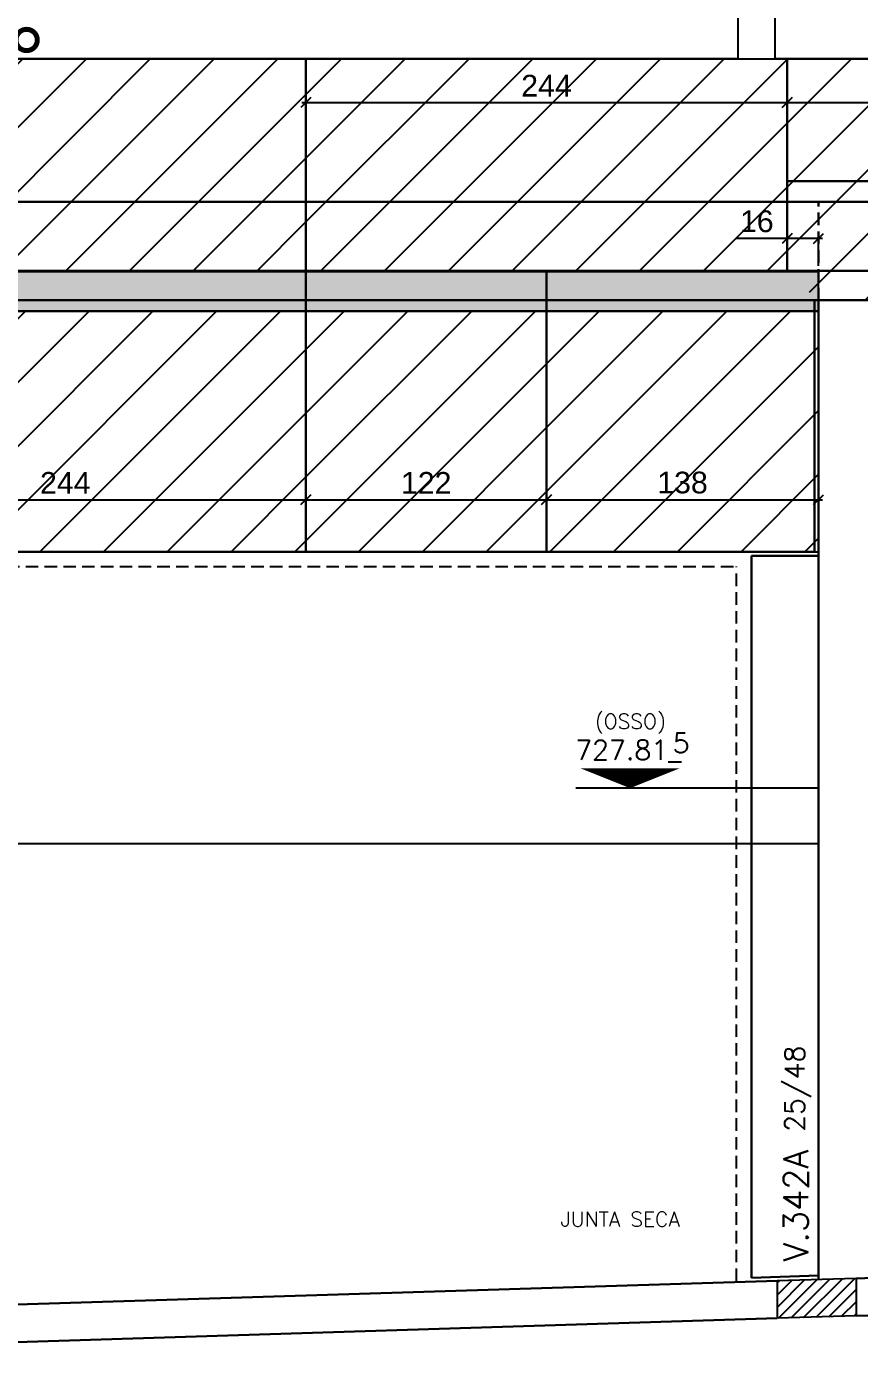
# Model space of a CAD drawing. Extents: x 534 to 8035, y 2354 to 7562.
# Drawn here: x 4741 to 5163, y 3857 to 4529 of the extents above; entities that cross this region are included whole.
import ezdxf
from ezdxf.enums import TextEntityAlignment as Align

# ---------------------------------------------------------------- set-up
doc = ezdxf.new("R2010")
doc.units = 0
doc.linetypes.add('HIDDEN', pattern=[9.525, 6.35, -3.175])
doc.layers.get('0').update_dxf_attribs({"color": 9, "linetype": 'CONTINUOUS'})
doc.layers.get('DEFPOINTS').update_dxf_attribs({"linetype": 'CONTINUOUS'})
for name, color, linetype in [('CONTRA-FLECHA', 152, 'CONTINUOUS'), ('CORTE-FORMA', 1, 'CONTINUOUS'), ('ESTRUTURA METALICA', 80, 'HIDDEN'), ('FO-HACHURA_PILAR-MORRE', 252, 'CONTINUOUS'), ('FO-TEXTO-VIGAS', 3, 'CONTINUOUS'), ('NIVEL', 3, 'CONTINUOUS'), ('P-M', 7, 'CONTINUOUS'), ('P-N', 5, 'CONTINUOUS'), ('Painéis', 200, 'CONTINUOUS'), ('Reaproveitamento', 251, 'CONTINUOUS'), ('TEXTO', 3, 'CONTINUOUS'), ('TIRAS REESCORAMENTO', 252, 'CONTINUOUS')]:
    doc.layers.add(name, color=color, linetype=linetype)
doc.layers.add('FO-Vigas', color=2, linetype='CONTINUOUS', lineweight=30)
doc.styles.add('ARIAL', font='arial.ttf')
doc.styles.add('ROMANS', font='romans.shx')
doc.dimstyles.new('COTA LAJE', dxfattribs={"dimtxt": 11, "dimasz": 5, "dimexe": 2, "dimexo": 3, "dimgap": 3, "dimtad": 3, "dimdec": 1, "dimzin": 12, "dimdsep": 46, "dimtxsty": 'ARIAL', "dimblk": 'OBLIQUE', "dimcen": 10, "dimdle": 2, "dimclrd": 5, "dimclre": 5, "dimclrt": 2, "dimadec": 0, "dimazin": 3, "dimtfac": 1, "dimtdec": 1, "dimtmove": 0, "dimatfit": 3, "dimldrblk": 'OBLIQUE', "dimfxl": 1, "dimlwd": -1, "dimlwe": -1, "dimarcsym": 1})

# ---------------------------------------------------------------- blocks, each defined once
blk = doc.blocks.new('_Oblique')
at = {"color": 0, "linetype": 'ByBlock', "lineweight": -2}
blk.add_line((-0.5, -0.5), (0.5, 0.5), dxfattribs=at)
blk = doc.blocks.new('*D606')
at = {"layer": 'DEFPOINTS', "color": 0, "linetype": 'Continuous', "transparency": 16777216}
for p in [(4882.68, 4289.24), (4638.68, 4262.83), (4882.68, 4262.83)]:
    blk.add_point(p, dxfattribs=at)
at = {"layer": 'Painéis', "color": 5, "linetype": 'Continuous', "transparency": 16777216}
for p, q in [((4636.68, 4289.24), (4884.68, 4289.24)), ((4638.68, 4265.83), (4638.68, 4291.24)), ((4882.68, 4265.83), (4882.68, 4291.24))]:
    blk.add_line(p, q, dxfattribs=at)
at = {"layer": 'Painéis', "color": 5, "linetype": 'Continuous', "transparency": 16777216, "xscale": 5, "yscale": 5, "zscale": 5, "rotation": 180}
blk.add_blockref('_Oblique', (4638.68, 4289.24), dxfattribs=at)
at = {"layer": 'Painéis', "color": 5, "linetype": 'Continuous', "transparency": 16777216, "xscale": 5, "yscale": 5, "zscale": 5}
blk.add_blockref('_Oblique', (4882.68, 4289.24), dxfattribs=at)
at = {"layer": 'Painéis', "color": 2, "linetype": 'Continuous', "transparency": 16777216, "insert": (4760.68, 4297.76), "char_height": 11, "attachment_point": 5, "style": 'ARIAL'}
blk.add_mtext('244', dxfattribs=at)
blk = doc.blocks.new('*D607')
at = {"layer": 'DEFPOINTS', "color": 0, "linetype": 'Continuous', "transparency": 16777216}
for p in [(5004.68, 4289.24), (4882.68, 4262.83), (5004.68, 4262.83)]:
    blk.add_point(p, dxfattribs=at)
at = {"layer": 'Painéis', "color": 5, "linetype": 'Continuous', "transparency": 16777216}
for p, q in [((4880.68, 4289.24), (5006.68, 4289.24)), ((4882.68, 4265.83), (4882.68, 4291.24)), ((5004.68, 4265.83), (5004.68, 4291.24))]:
    blk.add_line(p, q, dxfattribs=at)
at = {"layer": 'Painéis', "color": 5, "linetype": 'Continuous', "transparency": 16777216, "xscale": 5, "yscale": 5, "zscale": 5, "rotation": 180}
blk.add_blockref('_Oblique', (4882.68, 4289.24), dxfattribs=at)
at = {"layer": 'Painéis', "color": 5, "linetype": 'Continuous', "transparency": 16777216, "xscale": 5, "yscale": 5, "zscale": 5}
blk.add_blockref('_Oblique', (5004.68, 4289.24), dxfattribs=at)
at = {"layer": 'Painéis', "color": 2, "linetype": 'Continuous', "transparency": 16777216, "insert": (4943.68, 4297.76), "char_height": 11, "attachment_point": 5, "style": 'ARIAL'}
blk.add_mtext('122', dxfattribs=at)
blk = doc.blocks.new('*D608')
at = {"layer": 'DEFPOINTS', "color": 0, "linetype": 'Continuous', "transparency": 16777216}
for p in [(5142.65, 4289.24), (5004.68, 4262.83), (5142.65, 4262.83)]:
    blk.add_point(p, dxfattribs=at)
at = {"layer": 'Painéis', "color": 5, "linetype": 'Continuous', "transparency": 16777216}
for p, q in [((5002.68, 4289.24), (5144.65, 4289.24)), ((5004.68, 4265.83), (5004.68, 4291.24)), ((5142.65, 4265.83), (5142.65, 4291.24))]:
    blk.add_line(p, q, dxfattribs=at)
at = {"layer": 'Painéis', "color": 5, "linetype": 'Continuous', "transparency": 16777216, "xscale": 5, "yscale": 5, "zscale": 5, "rotation": 180}
blk.add_blockref('_Oblique', (5004.68, 4289.24), dxfattribs=at)
at = {"layer": 'Painéis', "color": 5, "linetype": 'Continuous', "transparency": 16777216, "xscale": 5, "yscale": 5, "zscale": 5}
blk.add_blockref('_Oblique', (5142.65, 4289.24), dxfattribs=at)
at = {"layer": 'Painéis', "color": 2, "linetype": 'Continuous', "transparency": 16777216, "insert": (5073.66, 4297.86), "char_height": 11, "attachment_point": 5, "style": 'ARIAL'}
blk.add_mtext('138', dxfattribs=at)
blk = doc.blocks.new('*D617')
at = {"layer": 'DEFPOINTS', "color": 0, "linetype": 'Continuous', "transparency": 16777216}
for p in [(5126.68, 4512.82), (5273.68, 4512.07), (5273.68, 4490.64)]:
    blk.add_point(p, dxfattribs=at)
at = {"layer": 'Painéis', "color": 5, "linetype": 'Continuous', "transparency": 16777216}
for p, q in [((5126.68, 4509.82), (5126.68, 4488.64)), ((5273.68, 4509.07), (5273.68, 4488.64)), ((5124.68, 4490.64), (5275.68, 4490.64))]:
    blk.add_line(p, q, dxfattribs=at)
at = {"layer": 'Painéis', "color": 5, "linetype": 'Continuous', "transparency": 16777216, "xscale": 5, "yscale": 5, "zscale": 5, "rotation": 180}
blk.add_blockref('_Oblique', (5126.68, 4490.64), dxfattribs=at)
at = {"layer": 'Painéis', "color": 5, "linetype": 'Continuous', "transparency": 16777216, "xscale": 5, "yscale": 5, "zscale": 5}
blk.add_blockref('_Oblique', (5273.68, 4490.64), dxfattribs=at)
at = {"layer": 'Painéis', "color": 2, "linetype": 'Continuous', "transparency": 16777216, "insert": (5200.18, 4499.16), "char_height": 11, "attachment_point": 5, "style": 'ARIAL'}
blk.add_mtext('147', dxfattribs=at)
blk = doc.blocks.new('*D621')
at = {"layer": 'DEFPOINTS', "color": 0, "linetype": 'Continuous', "transparency": 16777216}
for p in [(5142.65, 4405.32), (5192.27, 4405.32), (5142.65, 4390.32)]:
    blk.add_point(p, dxfattribs=at)
at = {"layer": 'Painéis', "color": 5, "linetype": 'Continuous', "transparency": 16777216}
for p, q in [((5192.27, 4388.32), (5192.27, 4407.32)), ((5145.65, 4405.32), (5194.27, 4405.32)), ((5145.65, 4390.32), (5194.27, 4390.32))]:
    blk.add_line(p, q, dxfattribs=at)
at = {"layer": 'Painéis', "color": 5, "linetype": 'Continuous', "transparency": 16777216, "xscale": 5, "yscale": 5, "zscale": 5}
for p, rotation in [((5192.27, 4405.32), 90), ((5192.27, 4390.32), 270)]:
    blk.add_blockref('_Oblique', p, dxfattribs=dict(at, rotation=rotation))
at = {"layer": 'Painéis', "color": 2, "linetype": 'Continuous', "transparency": 16777216, "insert": (5183.66, 4397.82), "char_height": 11, "attachment_point": 5, "rotation": 90, "style": 'ARIAL'}
blk.add_mtext('15', dxfattribs=at)
blk = doc.blocks.new('*D622')
at = {"layer": 'DEFPOINTS', "color": 0, "linetype": 'Continuous', "transparency": 16777216}
for p in [(5126.68, 4421.71), (5126.68, 4405.32), (5142.65, 4404.83)]:
    blk.add_point(p, dxfattribs=at)
at = {"layer": 'Painéis', "color": 5, "linetype": 'Continuous', "transparency": 16777216}
for p, q in [((5126.68, 4421.71), (5100.97, 4421.71)), ((5126.68, 4408.32), (5126.68, 4423.71)), ((5144.65, 4421.71), (5126.68, 4421.71)), ((5142.65, 4407.83), (5142.65, 4423.71))]:
    blk.add_line(p, q, dxfattribs=at)
at = {"layer": 'Painéis', "color": 5, "linetype": 'Continuous', "transparency": 16777216, "xscale": 5, "yscale": 5, "zscale": 5, "rotation": 180}
blk.add_blockref('_Oblique', (5126.68, 4421.71), dxfattribs=at)
at = {"layer": 'Painéis', "color": 5, "linetype": 'Continuous', "transparency": 16777216, "xscale": 5, "yscale": 5, "zscale": 5}
blk.add_blockref('_Oblique', (5142.65, 4421.71), dxfattribs=at)
at = {"layer": 'Painéis', "color": 2, "linetype": 'Continuous', "transparency": 16777216, "insert": (5111.32, 4430.33), "char_height": 11, "attachment_point": 5, "style": 'ARIAL'}
blk.add_mtext('16', dxfattribs=at)
blk = doc.blocks.new('*D623')
at = {"layer": 'DEFPOINTS', "color": 0, "linetype": 'Continuous', "transparency": 16777216}
for p in [(4882.68, 4512.82), (5126.68, 4512.82), (5126.68, 4490.64)]:
    blk.add_point(p, dxfattribs=at)
at = {"layer": 'Painéis', "color": 5, "linetype": 'Continuous', "transparency": 16777216}
for p, q in [((4882.68, 4509.82), (4882.68, 4488.64)), ((5126.68, 4509.82), (5126.68, 4488.64)), ((4880.68, 4490.64), (5128.68, 4490.64))]:
    blk.add_line(p, q, dxfattribs=at)
at = {"layer": 'Painéis', "color": 5, "linetype": 'Continuous', "transparency": 16777216, "xscale": 5, "yscale": 5, "zscale": 5, "rotation": 180}
blk.add_blockref('_Oblique', (4882.68, 4490.64), dxfattribs=at)
at = {"layer": 'Painéis', "color": 5, "linetype": 'Continuous', "transparency": 16777216, "xscale": 5, "yscale": 5, "zscale": 5}
blk.add_blockref('_Oblique', (5126.68, 4490.64), dxfattribs=at)
at = {"layer": 'Painéis', "color": 2, "linetype": 'Continuous', "transparency": 16777216, "insert": (5004.68, 4499.16), "char_height": 11, "attachment_point": 5, "style": 'ARIAL'}
blk.add_mtext('244', dxfattribs=at)

msp = doc.modelspace()

# ---------------------------------------------------------------- hatches: boundary and pattern name
at = {"layer": 'FO-HACHURA_PILAR-MORRE'}
h = msp.add_hatch(dxfattribs=at)
h.set_pattern_fill('ANSI31', color=256, scale=35)
h.set_pattern_definition([(45, (-9116.387, 12460.0115), (-3.0935922, 3.0935922), [])])
h.paths.add_polyline_path([(5121.65, 3893.17), (5121.65, 3874.16), (5161.65, 3875.41), (5161.65, 3894.42)])
at = {"layer": 'Reaproveitamento', "linetype": 'Continuous'}
h = msp.add_hatch(dxfattribs=at)
h.set_pattern_fill('ANSI31', color=256, scale=7.2)
h.paths.add_polyline_path([(4638.68, 4512.82), (4882.68, 4512.82), (4882.68, 4404.83), (4638.68, 4404.83)])
h = msp.add_hatch(dxfattribs=at)
h.set_pattern_fill('ANSI31', color=256, scale=7.2)
h.paths.add_polyline_path([(4882.68, 4512.82), (5126.68, 4512.82), (5126.68, 4404.83), (4882.68, 4404.83)])
h = msp.add_hatch(dxfattribs=at)
h.set_pattern_fill('ANSI31', color=256, scale=7.2)
h.paths.add_polyline_path([(5126.68, 4512.82), (5273.68, 4512.82), (5273.68, 4450.82), (5126.68, 4450.82)])
h = msp.add_hatch(dxfattribs=at)
h.set_pattern_fill('ANSI31', color=256, scale=7.2)
edge = h.paths.add_edge_path()
edge.add_line((5126.68, 4404.83), (5126.68, 4450.82))
edge.add_line((5126.68, 4450.82), (5273.68, 4450.82))
edge.add_line((5273.68, 4450.82), (5273.68, 4390.32))
edge.add_line((5273.68, 4390.32), (5142.65, 4390.32))
h = msp.add_hatch(dxfattribs=at)
h.set_pattern_fill('ANSI31', color=256, scale=7.2)
h.paths.add_polyline_path([(4638.68, 4262.83), (4882.68, 4262.83), (4882.68, 4384.83), (4638.68, 4384.83)])
h = msp.add_hatch(dxfattribs=at)
h.set_pattern_fill('ANSI31', color=256, scale=7.2)
h.paths.add_polyline_path([(4882.68, 4262.83), (5004.68, 4262.83), (5004.68, 4384.83), (4882.68, 4384.83)])
h = msp.add_hatch(dxfattribs=at)
h.set_pattern_fill('ANSI31', color=256, scale=7.2)
h.paths.add_polyline_path([(5004.68, 4262.83), (5142.65, 4262.83), (5142.65, 4384.83), (5004.68, 4384.83)])
at = {"layer": 'TIRAS REESCORAMENTO'}
for points in [[(4638.68, 4384.83), (4882.68, 4384.83), (4882.68, 4404.83), (4638.68, 4404.83)], [(4882.68, 4384.83), (5004.68, 4384.83), (5004.68, 4404.83), (4882.68, 4404.83)], [(5004.68, 4384.83), (5142.65, 4384.83), (5142.65, 4404.83), (5004.68, 4404.83)]]:
    msp.add_hatch(color=256, dxfattribs=at).paths.add_polyline_path(points)

# ---------------------------------------------------------------- linework, layer by layer
at = {"layer": 'CONTRA-FLECHA', "linetype": 'Continuous', "const_width": 2.56}
msp.add_lwpolyline([(4737.26, 4518.51, 1), (4744.9, 4526.14, 1)], format="xyb", close=True, dxfattribs=at)
at = {"layer": 'CORTE-FORMA', "color": 8}
for p, q in [((5142.65, 4142.96), (5019.56, 4142.96)), ((3416.68, 4114.96), (5142.65, 4114.96))]:
    msp.add_line(p, q, dxfattribs=at)
at = {"layer": 'ESTRUTURA METALICA', "linetype": 'HIDDEN'}
for p in [(3416.68, 4255.33), (3416.68, 4255.33), (5101.11, 3893.03)]:
    msp.add_line(p, (5101.11, 4255.33), dxfattribs=at)
at = {"layer": 'FO-Vigas'}
for p, q in [((5101.65, 4512.82), (4410.63, 4512.82)), ((5517.68, 4512.82), (5120.65, 4512.82)), ((5140.65, 4262.83), (5140.65, 4390.32)), ((5142.65, 3893.83), (5142.65, 4390.32)), ((3418.68, 4262.83), (5140.65, 4262.83)), ((5108.68, 4260.83), (5108.68, 3894.76)), ((5108.68, 4260.83), (5142.65, 4260.83)), ((5710.15, 3911.58), (5161.65, 3894.42)), ((5121.65, 3893.17), (4583.41, 3876.33)), ((5142.65, 3895.83), (5108.68, 3894.76)), ((5710.15, 3892.57), (5161.65, 3875.41)), ((5121.65, 3874.16), (4583.41, 3857.32))]:
    msp.add_line(p, q, dxfattribs=at)
at = {"layer": 'FO-Vigas', "color": 9}
for p, q in [((5517.68, 4440.32), (3396.68, 4440.32)), ((5517.68, 4405.32), (3396.68, 4405.32)), ((5536.68, 4390.32), (3377.68, 4390.32))]:
    msp.add_line(p, q, dxfattribs=at)
at = {"layer": 'FO-Vigas', "linetype": 'HIDDEN'}
msp.add_line((5142.65, 4390.32), (5142.65, 4440.32), dxfattribs=at)
at = {"layer": 'NIVEL', "color": 1}
msp.add_lwpolyline([(5047.1, 4142.96, 0, 50, 0), (5047.1, 4152.96, 50, 50, 0)], format="xyseb", dxfattribs=at)
at = {"layer": 'P-M'}
for p, q in [((5161.65, 3894.42), (5121.65, 3893.17)), ((5121.65, 3893.17), (5121.65, 3874.16)), ((5161.65, 3894.42), (5161.65, 3875.41)), ((5161.65, 3875.41), (5121.65, 3874.16))]:
    msp.add_line(p, q, dxfattribs=at)
at = {"layer": 'P-N'}
msp.add_lwpolyline([(5120.65, 4552.82), (5111.15, 4552.82), (5101.65, 4552.82), (5101.65, 4532.82), (5101.65, 4512.82), (5111.15, 4512.82), (5120.65, 4512.82), (5120.65, 4532.82), (5120.65, 4552.82)], close=True, dxfattribs=at)
at = {"layer": 'Painéis', "linetype": 'Continuous'}
for points in [[(4638.68, 4512.82), (4882.68, 4512.82), (4882.68, 4404.83), (4638.68, 4404.83)], [(4882.68, 4512.82), (5126.68, 4512.82), (5126.68, 4404.83), (4882.68, 4404.83)], [(5126.68, 4512.82), (5273.68, 4512.82), (5273.68, 4450.82), (5126.68, 4450.82)], [(4638.68, 4384.83), (4882.68, 4384.83), (4882.68, 4404.83), (4638.68, 4404.83)], [(4882.68, 4384.83), (5004.68, 4384.83), (5004.68, 4404.83), (4882.68, 4404.83)], [(5004.68, 4384.83), (5142.65, 4384.83), (5142.65, 4404.83), (5004.68, 4404.83)], [(4638.68, 4262.83), (4882.68, 4262.83), (4882.68, 4384.83), (4638.68, 4384.83)], [(4882.68, 4262.83), (5004.68, 4262.83), (5004.68, 4384.83), (4882.68, 4384.83)], [(5004.68, 4262.83), (5142.65, 4262.83), (5142.65, 4384.83), (5004.68, 4384.83)]]:
    msp.add_lwpolyline(points, close=True, dxfattribs=at)
msp.add_lwpolyline([(5126.68, 4404.83), (5126.68, 4450.82), (5273.68, 4450.82), (5273.68, 4390.32), (5142.65, 4390.32)], dxfattribs=at)

# ---------------------------------------------------------------- texts
at = {"layer": 'FO-TEXTO-VIGAS', "style": 'ROMANS'}
msp.add_text('25/48', height=10, rotation=90, dxfattribs=at).set_placement((5135.54, 3968.7))
at = {"layer": 'FO-TEXTO-VIGAS', "color": 1, "style": 'ROMANS'}
msp.add_text('V.342A', height=12.5, rotation=90, dxfattribs=at).set_placement((5137.37, 3902.89))
at = {"layer": 'NIVEL', "color": 4, "style": 'ROMANS'}
msp.add_text('(OSSO)', height=7.5, dxfattribs=at).set_placement((5047.2, 4173.11), align=Align.CENTER)
at = {"layer": 'NIVEL', "color": 3, "style": 'ROMANS'}
for s, p in [('727.81_', (5046.21, 4157.31)), ('5', (5072.94, 4160.85))]:
    msp.add_text(s, height=10, dxfattribs=at).set_placement(p, align=Align.CENTER)
at = {"layer": 'TEXTO', "color": 4, "style": 'ROMANS'}
msp.add_text('JUNTA SECA', height=7.5, dxfattribs=at).set_placement((5011.84, 3920.64))

# ---------------------------------------------------------------- dimensions: what is measured, and where the dimension line sits
at = {"layer": 'Painéis', "linetype": 'Continuous'}
for base, p1, p2, picture, middle in [((5126.68, 4490.64), (4882.68, 4512.82), (5126.68, 4512.82), '*D623', (5004.68, 4499.16)), ((5273.68, 4490.64), (5126.68, 4512.82), (5273.68, 4512.07), '*D617', (5200.18, 4499.16)), ((5126.68, 4421.71), (5142.65, 4404.83), (5126.68, 4405.32), '*D622', (5111.32, 4430.33)), ((4882.68, 4289.24), (4638.68, 4262.83), (4882.68, 4262.83), '*D606', (4760.68, 4297.76)), ((5004.68, 4289.24), (4882.68, 4262.83), (5004.68, 4262.83), '*D607', (4943.68, 4297.76)), ((5142.65, 4289.24), (5004.68, 4262.83), (5142.65, 4262.83), '*D608', (5073.66, 4297.86))]:
    dim = msp.add_linear_dim(base=base, p1=p1, p2=p2, dimstyle='COTA LAJE', dxfattribs=at)
    dim.commit()
    dim.dimension.update_dxf_attribs({"geometry": picture, "text_midpoint": middle})
dim = msp.add_linear_dim(base=(5192.27, 4405.32), p1=(5142.65, 4390.32), p2=(5142.65, 4405.32), angle=90, dimstyle='COTA LAJE', dxfattribs=at)
dim.commit()
dim.dimension.update_dxf_attribs({"geometry": '*D621', "text_midpoint": (5192.27, 4397.82), "dimtype": 160})

doc.saveas('drawing.dxf')
